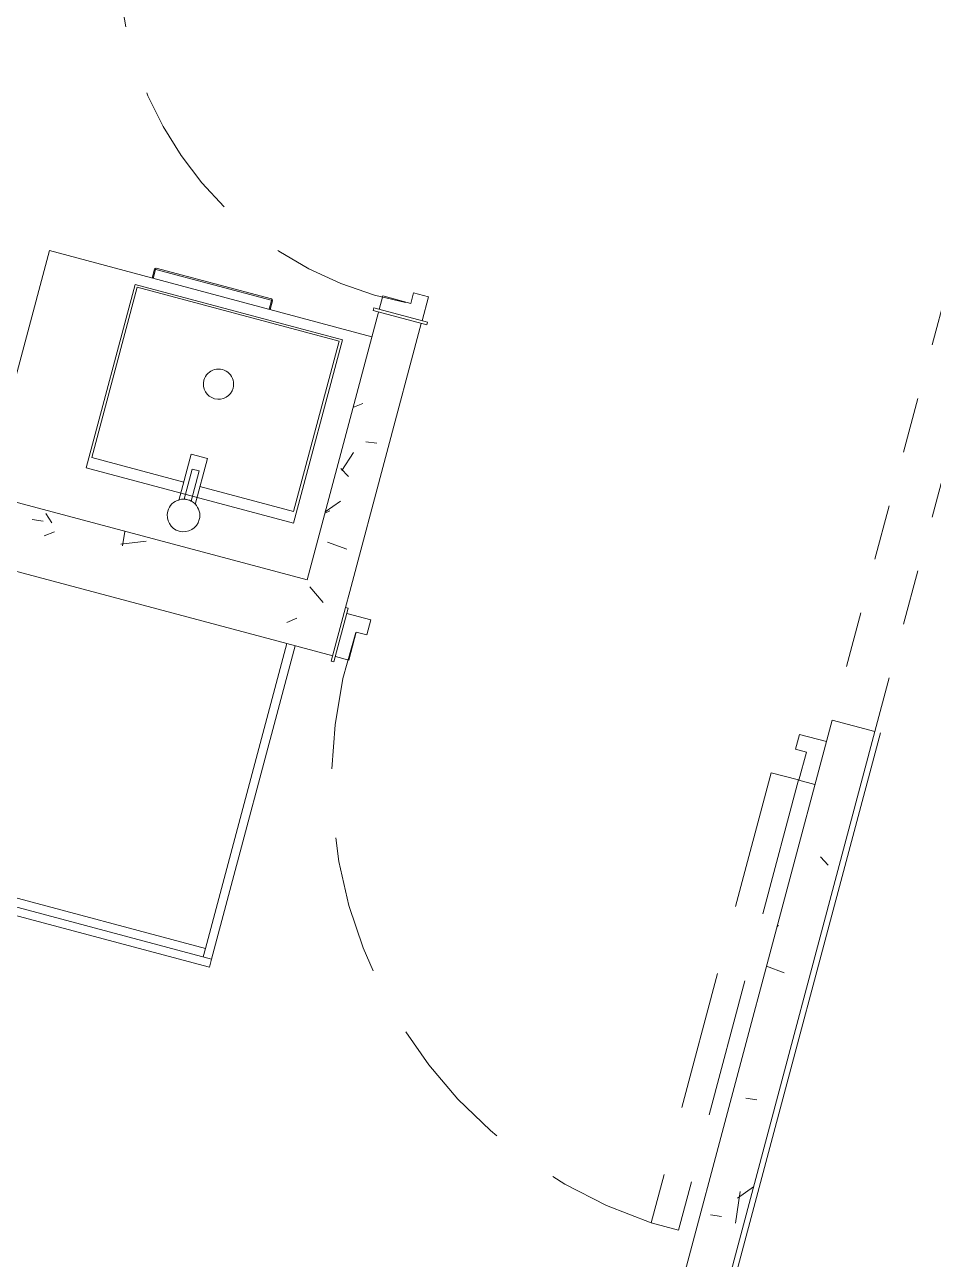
# Model space of a CAD drawing. Header units: metres. Extents: x 689715 to 690980, y 1005284 to 1006835.
# Drawn here: x 690832.382 to 690834.02, y 1005511.008 to 1005513.234 of the extents above; entities that cross this region are included whole.
import ezdxf

# ---------------------------------------------------------------- set-up
doc = ezdxf.new("R2010")
doc.units = ezdxf.units.M
for name, pattern in [('HIDDEN', [0.375, 0.25, -0.125]), ('Overhead', [0.00396875, 0.00238125, -0.0015875]), ('PHANTOM', [2.5, 1.25, -0.25, 0.25, -0.25, 0.25, -0.25])]:
    doc.linetypes.add(name, pattern=pattern)
doc.layers.add('0_HUELLAS CASAS CASTILLA', color=1, linetype='Continuous')
doc.layers.add('0_NUMERO DE LOTE FASE V', color=3, linetype='Continuous')
for name, color, linetype, lineweight in [('Aparatos sanitarios', 8, 'Continuous', 13), ('Líneas ocultas', 7, 'HIDDEN', 13), ('Medium Lines', 10, 'Continuous', 18), ('Muebles de obra', 8, 'Continuous', 13), ('Muros', 7, 'Continuous', 13), ('Overhead', 7, 'Overhead', 13), ('Patrón de corte', 7, 'Continuous', 13), ('Puertas', 7, 'Continuous', 13)]:
    doc.layers.add(name, color=color, linetype=linetype, lineweight=lineweight)
pattern_1 = [(49.99999999999996, (0, -2.328306436538696e-10), (0.4377584771638401, -0.03836033982117172), [0.04599999999999997, -0.5029999999999996]), (354.9999999999999, (0, -2.328306436538696e-10), (-0.0843952140696779, 0.4580987315439033), [0.037, -0.402]), (100.451, (0.03600000008009374, -0.003000000258907676), (0.3526758939897786, 0.4199401312074266), [0.03899999999999999, -0.427]), (46.18399999999996, (0, 0.121999999973923), (0.6506308650644553, -0.1004214988211121), [0.06899999999999998, -0.7539999999999997]), (96.63599999999995, (0.05400000012014061, 0.113999999826774), (0.570191611846052, 0.5938707988951815), [0.058, -0.6409999999999998]), (351.1839999999999, (0, 0.121999999973923), (0.5697220635397624, 0.5936975411065765), [0.05499999999999999, -0.6039999999999999]), (21, (0.06099999987054616, 0.09100000001490116), (0.3642747293136029, -0.245780230253577), [0.04599999999999997, -0.5029999999999996]), (326, (0.06099999987054616, 0.09100000001490116), (0.1482769546615402, 0.4415777901075864), [0.03699999999999999, -0.4019999999999999]), (71.451, (0.09099999989848584, 0.07100000022910535), (0.512048302653334, 0.1963072483374968), [0.03900000000000001, -0.4270000000000002]), (37.49999999999998, (0, -2.328306436538696e-10), (0.007375797972208928, 0.2022933454275577), [0.02, -0.3769999999999999, 0.02, -0.3879999999999999, -0.4039999999999999]), (37.49999999999998, (0, -2.328306436538696e-10), (0.007375797972208928, 0.2022933454275577), [-0.8059999999999998, 0.02, -0.384]), (7.49999999999994, (0, -2.328306436538696e-10), (0.1600503399492728, 0.2399435114399267), [0.02, -0.2129999999999999, 0.02, -0.3679999999999999, -0.154]), (7.49999999999994, (0, -2.328306436538696e-10), (0.1600503399492728, 0.2399435114399267), [-0.6209999999999999, 0.02, -0.134]), (327.5, (-0.136000000173226, -2.328306436538696e-10), (0.325416223879766, -0.01404568388630395), [0.02, -0.132, 0.02, -0.455, -0.6309999999999999]), (327.5, (-0.136000000173226, -2.328306436538696e-10), (0.325416223879766, -0.01404568388630395), [-0.6279999999999999, 0.02, -0.6109999999999999]), (317.4999999999999, (-0.1970000000437722, -2.328306436538696e-10), (0.3554815006055005, 0.06081860510782444), [0.01999999999999999, -0.1779999999999999, 0.01999999999999999, -0.2959999999999999, -0.4479999999999997]), (317.4999999999999, (-0.1970000000437722, -2.328306436538696e-10), (0.3554815006055005, 0.06081860510782444), [-0.5139999999999997, 0.01999999999999999, -0.4279999999999998])]

# ---------------------------------------------------------------- blocks, each defined once
blk = doc.blocks.new('M_Opening-Door - 1_20 x 2_21 m-892349-PLANO CLAVE _8 CASAS EN HILERA_ - Dependent 1')
at = {"layer": 'Medium Lines', "color": 53}
for p, q in [((-0.6081886567164145, 0.04000000000000224), (-0.6081886567164145, -0.03999999999999618)), ((0.591811343283585, -0.03999999999999618), (0.591811343283585, 0.04000000000000224))]:
    blk.add_line(p, q, dxfattribs=at)
at = {"layer": 'Overhead', "color": 253}
for p, q in [((0.591811343283585, 0.04000000000000224), (-0.6081886567164145, 0.04000000000000224)), ((-0.6081886567164145, -0.03999999999999618), (0.591811343283585, -0.03999999999999618))]:
    blk.add_line(p, q, dxfattribs=at)
blk = doc.blocks.new('MUEBLE DE BAÑO - TIPO 0_60-1363452-PLANO CLAVE _8 CASAS EN HILERA_ - Dependent 1')
at = {"layer": 'Muebles de obra'}
for p, q in [((-0.1099999999999944, -0.5304999999999986), (-0.1099999999999946, -0.5140000000000009)), ((-0.1079999999999944, -0.5304999999999986), (-0.1079999999999946, -0.5140000000000009)), ((0.1075000000000056, -0.5309999999999967), (-0.1074999999999945, -0.5309999999999987)), ((-0.1074999999999944, -0.5329999999999986), (0.1075000000000055, -0.5329999999999966)), ((0.1080000000000054, -0.5140000000000032), (0.1080000000000055, -0.5304999999999966)), ((0.1100000000000056, -0.5304999999999965), (0.1100000000000054, -0.5140000000000031))]:
    blk.add_line(p, q, dxfattribs=at)
for centre, radius, start, end in [((-0.1074999999999945, -0.5304999999999988), 0.002499999999999945, 180.0000000000001, 269.9999999999995), ((-0.1074999999999945, -0.5304999999999988), 0.0004999999999999588, 180, 269.9999999999996), ((-0.1074999999999945, -0.5304999999999988), 0.0004999999999999588, 180, 269.9999999999996), ((0.1075000000000056, -0.5304999999999966), 0.0004999999999999866, 269.9999999999996, 0), ((0.1075000000000056, -0.5304999999999966), 0.002500000000000002, 269.9999999999996, 0), ((0.1075000000000056, -0.5304999999999966), 0.0004999999999999866, 269.9999999999996, 0)]:
    blk.add_arc(centre, radius, start, end, dxfattribs=at)
blk = doc.blocks.new('PV_PUERTA SENCILLA - _70 x 2_18-1542281-PLANO CLAVE _8 CASAS EN HILERA_ - Dependent 1')
at = {"layer": 'Líneas ocultas', "color": 253}
for p, q in [((0.268328635296462, 0.03999999999999443), (0.268328635296462, 0.6799999999999943)), ((0.319328635296462, 0.6799999999999943), (0.268328635296462, 0.6799999999999943)), ((0.319328635296462, 0.03999999999999443), (0.319328635296462, 0.6799999999999943)), ((0.319328635296462, 0.03999999999999443), (0.268328635296462, 0.03999999999999443))]:
    blk.add_line(p, q, dxfattribs=at)
blk.add_arc((0.3193286352964619, 0.03999999999996959), 0.6420288155526807, 94.55612975025167, 184.5561297502512, dxfattribs=at)
at = {"layer": 'Puertas', "color": 253}
for p, q in [((-0.3500000000000029, -0.05000000000000337), (-0.3500000000000031, 0.04999999999999664)), ((-0.3450000000000031, 0.04999999999999665), (-0.3500000000000031, 0.04999999999999664)), ((-0.3450000000000031, 0.04999999999999665), (-0.3450000000000029, -0.05000000000000335)), ((-0.3500000000000029, -0.05000000000000337), (-0.3450000000000029, -0.05000000000000335))]:
    blk.add_line(p, q, dxfattribs=at)
at = {"layer": 'Puertas', "color": 9, "lineweight": 9}
for p, q in [((-0.3200000000000046, 0.03999999999999669), (-0.3450000000000044, 0.03999999999999664)), ((-0.3200000000000046, -0.01225000000000924), (-0.3200000000000046, 0.03999999999999669)), ((0.3500000000000005, 0.039999999999998), (0.3200000000000018, 0.03999999999999788)), ((0.3200000000000018, 0.03999999999999788), (0.3200000000000018, -0.01225000000000803)), ((-0.3000000000000047, -0.01225000000000922), (-0.3200000000000046, -0.01225000000000924)), ((-0.3000000000000046, -0.04000000000000327), (-0.3000000000000047, -0.01225000000000922)), ((0.3200000000000018, -0.01225000000000803), (0.3000000000000016, -0.01225000000000808)), ((0.3000000000000016, -0.01225000000000808), (0.3000000000000017, -0.04000000000000205)), ((-0.3450000000000022, -0.04000000000000335), (-0.3000000000000046, -0.04000000000000327)), ((0.3000000000000017, -0.04000000000000205), (0.35, -0.04000000000000205))]:
    blk.add_line(p, q, dxfattribs=at)
blk = doc.blocks.new('PV_PUERTA SENCILLA - _90 x 2_17-1542279-PLANO CLAVE _8 CASAS EN HILERA_ - Dependent 1')
at = {"layer": 'Líneas ocultas', "color": 253}
for p, q in [((0.3683286352964649, 0.03999999999999443), (0.3683286352964649, 0.8799999999999943)), ((0.4193286352964649, 0.8799999999999943), (0.3683286352964649, 0.8799999999999943)), ((0.4193286352964649, 0.03999999999999443), (0.4193286352964649, 0.8799999999999943)), ((0.4193286352964649, 0.03999999999999443), (0.3683286352964649, 0.03999999999999443))]:
    blk.add_line(p, q, dxfattribs=at)
blk.add_arc((0.4193286352964647, 0.03999999999997304), 0.841546790142994, 93.47440736753113, 183.4744073675307, dxfattribs=at)
at = {"layer": 'Puertas', "color": 253}
for p, q in [((-0.4500000000000027, -0.05000000000000356), (-0.450000000000003, 0.04999999999999645)), ((-0.4450000000000029, 0.04999999999999647), (-0.450000000000003, 0.04999999999999645)), ((-0.4450000000000029, 0.04999999999999647), (-0.4450000000000027, -0.05000000000000354)), ((-0.4500000000000027, -0.05000000000000356), (-0.4450000000000027, -0.05000000000000354))]:
    blk.add_line(p, q, dxfattribs=at)
at = {"layer": 'Puertas', "color": 9, "lineweight": 9}
for p, q in [((-0.4200000000000045, 0.03999999999999649), (-0.4450000000000046, 0.03999999999999646)), ((-0.4200000000000044, -0.01225000000000943), (-0.4200000000000045, 0.03999999999999649)), ((0.4499484307344891, 0.03999999999999823), (0.4200000000000014, 0.03999999999999804)), ((0.4200000000000014, 0.03999999999999804), (0.4200000000000016, -0.01225000000000783)), ((-0.4000000000000044, -0.01225000000000941), (-0.4200000000000044, -0.01225000000000943)), ((-0.4000000000000044, -0.04000000000000346), (-0.4000000000000044, -0.01225000000000941)), ((0.4200000000000016, -0.01225000000000783), (0.4000000000000016, -0.0122500000000079)), ((0.4000000000000016, -0.0122500000000079), (0.4000000000000013, -0.04000000000000183)), ((-0.4450000000000042, -0.04000000000000354), (-0.4000000000000044, -0.04000000000000346)), ((0.4000000000000013, -0.04000000000000183), (0.4499484307344889, -0.04000000000000187))]:
    blk.add_line(p, q, dxfattribs=at)
blk = doc.blocks.new('PV_PUERTA SENCILLA - _90 x 2_17-1542280-PLANO CLAVE _8 CASAS EN HILERA_ - Dependent 1')
at = {"layer": 'Líneas ocultas', "color": 253}
for p, q in [((0.3683286352964649, -0.03999999999999443), (0.3683286352964649, -0.8799999999999943)), ((0.4193286352964649, -0.03999999999999443), (0.3683286352964649, -0.03999999999999443)), ((0.4193286352964649, -0.03999999999999443), (0.4193286352964649, -0.8799999999999943)), ((0.4193286352964649, -0.8799999999999943), (0.3683286352964649, -0.8799999999999943))]:
    blk.add_line(p, q, dxfattribs=at)
blk.add_arc((0.4193286352964647, -0.03999999999997304), 0.841546790142994, 176.525592632469, 266.5255926324685, dxfattribs=at)
at = {"layer": 'Puertas', "color": 253}
for p, q in [((-0.450000000000003, -0.04999999999999645), (-0.4500000000000027, 0.05000000000000356)), ((-0.4450000000000027, 0.05000000000000354), (-0.4500000000000027, 0.05000000000000356)), ((-0.4450000000000027, 0.05000000000000354), (-0.4450000000000029, -0.04999999999999647)), ((-0.450000000000003, -0.04999999999999645), (-0.4450000000000029, -0.04999999999999647))]:
    blk.add_line(p, q, dxfattribs=at)
at = {"layer": 'Puertas', "color": 9, "lineweight": 9}
for p, q in [((-0.4450000000000042, 0.04000000000000354), (-0.4000000000000044, 0.04000000000000346)), ((-0.4000000000000044, 0.04000000000000346), (-0.4000000000000044, 0.01225000000000941)), ((0.4000000000000013, 0.04000000000000183), (0.4499999999999998, 0.04000000000000187)), ((0.4000000000000016, 0.0122500000000079), (0.4000000000000013, 0.04000000000000183)), ((-0.4000000000000044, 0.01225000000000941), (-0.4200000000000044, 0.01225000000000943)), ((-0.4200000000000044, 0.01225000000000943), (-0.4200000000000045, -0.03999999999999649)), ((0.4200000000000016, 0.01225000000000783), (0.4000000000000016, 0.0122500000000079)), ((0.4200000000000014, -0.03999999999999804), (0.4200000000000016, 0.01225000000000783)), ((-0.4200000000000045, -0.03999999999999649), (-0.4450000000000039, -0.03999999999999646)), ((0.45, -0.03999999999999823), (0.4200000000000014, -0.03999999999999804))]:
    blk.add_line(p, q, dxfattribs=at)
blk = doc.blocks.new('PV_CLOSET - CLOSET DE 2_05-967114-PLANO CLAVE _8 CASAS EN HILERA_ - Dependent 1')
at = {"layer": 'Muebles de obra'}
for p, q in [((-1.025000000000001, 0), (-1.025000000000001, -0.585)), ((1.024999999999999, -0.585), (1.024999999999999, 0)), ((1.008999999999999, -2.97788460557058e-15), (-1.008999999999996, -2.97788460557058e-15)), ((-1.008999999999996, -2.97788460557058e-15), (-1.008999999999996, -0.5690000000000002)), ((1.008999999999999, -0.5690000000000002), (1.008999999999999, -2.97788460557058e-15)), ((-1.008999999999965, -0.569), (-0.01600000000000015, -0.569)), ((-1.008999999999965, -0.569), (-1.008999999999965, -0.5849999999999996)), ((-0.01600000000000015, -0.5849999999999996), (-0.01600000000000015, -0.569)), ((0.01600000000000015, -0.569), (1.009000000000036, -0.569)), ((0.01600000000000015, -0.5849999999999996), (0.01600000000000015, -0.569)), ((1.009000000000036, -0.569), (1.009000000000036, -0.5849999999999996)), ((-1.025, -0.585), (1.024999999999998, -0.585)), ((-1.025, -0.5999999999999999), (-1.025, -0.585)), ((1.024999999999998, -0.5999999999999999), (-1.025, -0.5999999999999999)), ((1.024999999999998, -0.585), (1.024999999999998, -0.5999999999999999))]:
    blk.add_line(p, q, dxfattribs=at)
at = {"layer": 'Muebles de obra', "flags": 128}
for points in [[(-0.5724999999999998, -0.6000000000000845), (-0.5724999999999998, -0.6015995733675489), (-0.5724999999999998, -0.6031965877588517), (-0.5724999999999998, -0.604788488291641), (-0.5724999999999998, -0.6063727282646542), (-0.5724999999999998, -0.6079467732318885), (-0.5724999999999998, -0.6095081050571697), (-0.5724999999999998, -0.6110542259426495), (-0.5724999999999998, -0.6125826624247305), (-0.5724999999999998, -0.6140909693310896), (-0.5724999999999998, -0.6155767336924325), (-0.5724999999999998, -0.6170375786027255), (-0.5724999999999998, -0.6184711670217448), (-0.5724999999999998, -0.619875205513833), (-0.5724999999999998, -0.6212474479169198), (-0.5724999999999998, -0.6225856989358857), (-0.5724999999999998, -0.6238878176545807), (-0.5724999999999998, -0.6251517209608236), (-0.5724999999999998, -0.6263753868789437), (-0.5724999999999998, -0.627556857804506), (-0.5724999999999998, -0.6286942436360646), (-0.5725000000000041, -0.6297857247989201), (-0.5725000000000041, -0.6308295551560439), (-0.5725000000000041, -0.6318240648015394), (-0.5725000000000041, -0.6327676627321233), (-0.5725000000000041, -0.6336588393924021), (-0.5725000000000041, -0.6344961690898181), (-0.5725000000000041, -0.6352783122754831), (-0.5725000000000041, -0.6360040176871449), (-0.5725000000000041, -0.6366721243509552), (-0.5725000000000041, -0.637281563438774), (-0.5725000000000041, -0.6378313599780676), (-0.5725000000000041, -0.6383206344116542), (-0.5725000000000041, -0.6387486040048154), (-0.5725000000000041, -0.6391145840974979), (-0.5725000000000041, -0.639417989199623), (-0.5725000000000041, -0.6396583339277534), (-0.5725000000000041, -0.6398352337815915), (-0.5725000000000041, -0.6399484057591059), (-0.5725000000000041, -0.6399976688092832)], [(-0.5525000000000043, -0.6400000000000841), (-0.5525000000000043, -0.6399680042665234), (-0.5525000000000043, -0.6398720682521891), (-0.5525000000000043, -0.6397123454342387), (-0.5525000000000043, -0.6394890913351116), (-0.5525000000000043, -0.6392026631137345), (-0.5525000000000043, -0.6388535189941675), (-0.5525000000000043, -0.6384422175325151), (-0.5525000000000043, -0.6379694167233831), (-0.5525000000000043, -0.6374358729472005), (-0.5525000000000043, -0.6368424397601992), (-0.5525000000000043, -0.6361900665288819), (-0.5525000000000043, -0.6354797969112558), (-0.5525000000000043, -0.6347127671871918), (-0.5525000000000043, -0.6338902044406223), (-0.5525000000000043, -0.6330134245964718), (-0.5525000000000043, -0.6320838303154571), (-0.5525000000000043, -0.6311029087501226), (-0.5525000000000043, -0.6300722291657226), (-0.5525000000000043, -0.6289934404297214), (-0.5525000000000043, -0.6278682683739706), (-0.5525000000000043, -0.6266985130337375), (-0.5525000000000043, -0.6254860457680281), (-0.5525000000000043, -0.6242328062658236), (-0.5525000000000043, -0.6229407994429831), (-0.5525000000000043, -0.6216120922348115), (-0.5525000000000043, -0.6202488102893964), (-0.5525000000000043, -0.618853134567033), (-0.5525000000000043, -0.6174272978511524), (-0.5525000000000043, -0.6159735811763355), (-0.5525000000000043, -0.6144943101791517), (-0.5525000000000043, -0.6129918513776361), (-0.5525000000000043, -0.6114686083853648), (-0.5525000000000043, -0.6099270180661804), (-0.5525000000000043, -0.6083695466357412), (-0.5525000000000043, -0.6067986857160942), (-0.5525000000000043, -0.6052169483496108), (-0.5525000000000043, -0.603626864978659), (-0.5525000000000043, -0.6020309793974278), (-0.5525000000000043, -0.6004318446824171), (-0.5525000000000043, -0.6000000000000845)], [(-0.4725000000000139, -0.6000000000000801), (-0.4725000000000139, -0.6015995733675467), (-0.4725000000000139, -0.6031965877588473), (-0.4725000000000139, -0.6047884882916389), (-0.4725000000000139, -0.6063727282646498), (-0.4725000000000139, -0.6079467732318842), (-0.4725000000000139, -0.6095081050571654), (-0.4725000000000139, -0.6110542259426451), (-0.4725000000000139, -0.6125826624247261), (-0.4725000000000139, -0.6140909693310853), (-0.4725000000000139, -0.6155767336924282), (-0.4725000000000139, -0.6170375786027211), (-0.4725000000000139, -0.6184711670217404), (-0.4725000000000139, -0.6198752055138308), (-0.4725000000000139, -0.6212474479169176), (-0.4725000000000139, -0.6225856989358813), (-0.4725000000000139, -0.6238878176545763), (-0.4725000000000139, -0.6251517209608214), (-0.4725000000000139, -0.6263753868789393), (-0.4725000000000139, -0.6275568578045038), (-0.4725000000000139, -0.6286942436360624), (-0.4725000000000139, -0.6297857247989158), (-0.4725000000000139, -0.6308295551560396), (-0.4725000000000139, -0.6318240648015373), (-0.4725000000000139, -0.632767662732121), (-0.4725000000000139, -0.6336588393923978), (-0.4725000000000139, -0.6344961690898159), (-0.4725000000000139, -0.6352783122754788), (-0.4725000000000139, -0.6360040176871428), (-0.4725000000000139, -0.6366721243509509), (-0.4725000000000139, -0.6372815634387696), (-0.4725000000000139, -0.6378313599780633), (-0.4725000000000139, -0.6383206344116499), (-0.4725000000000139, -0.638748604004811), (-0.4725000000000139, -0.6391145840974936), (-0.4725000000000139, -0.6394179891996187), (-0.4725000000000139, -0.6396583339277491), (-0.4725000000000139, -0.6398352337815871), (-0.4725000000000139, -0.6399484057591038), (-0.4725000000000139, -0.6399976688092811)], [(-0.4525000000000141, -0.6400000000000797), (-0.4525000000000141, -0.6399680042665191), (-0.4525000000000141, -0.6398720682521848), (-0.4525000000000141, -0.6397123454342344), (-0.4525000000000141, -0.6394890913351072), (-0.4525000000000141, -0.6392026631137302), (-0.4525000000000141, -0.6388535189941632), (-0.4525000000000141, -0.6384422175325107), (-0.4525000000000141, -0.6379694167233788), (-0.4525000000000141, -0.6374358729471962), (-0.4525000000000141, -0.636842439760197), (-0.4525000000000141, -0.6361900665288776), (-0.4525000000000141, -0.6354797969112514), (-0.4525000000000141, -0.6347127671871853), (-0.4525000000000141, -0.6338902044406179), (-0.4525000000000141, -0.6330134245964675), (-0.4525000000000141, -0.6320838303154528), (-0.4525000000000141, -0.6311029087501183), (-0.4525000000000141, -0.6300722291657183), (-0.4525000000000141, -0.628993440429717), (-0.4525000000000141, -0.6278682683739663), (-0.4525000000000141, -0.6266985130337331), (-0.4525000000000141, -0.6254860457680238), (-0.4525000000000141, -0.6242328062658192), (-0.4525000000000141, -0.6229407994429788), (-0.4525000000000141, -0.6216120922348072), (-0.4525000000000141, -0.620248810289392), (-0.4525000000000141, -0.6188531345670286), (-0.4525000000000141, -0.617427297851148), (-0.4525000000000141, -0.6159735811763312), (-0.4525000000000141, -0.6144943101791474), (-0.4525000000000141, -0.6129918513776318), (-0.4525000000000141, -0.6114686083853604), (-0.4525000000000141, -0.609927018066176), (-0.4525000000000141, -0.6083695466357368), (-0.4525000000000141, -0.606798685716092), (-0.4525000000000141, -0.6052169483496065), (-0.4525000000000141, -0.6036268649786547), (-0.4525000000000141, -0.6020309793974234), (-0.4525000000000141, -0.6004318446824127), (-0.4525000000000141, -0.6000000000000801)], [(0.4524999999999837, -0.6000000000000867), (0.4524999999999837, -0.601599573367551), (0.4524999999999837, -0.6031965877588539), (0.4524999999999837, -0.6047884882916432), (0.4524999999999837, -0.6063727282646564), (0.4524999999999837, -0.6079467732318885), (0.4524999999999837, -0.6095081050571719), (0.4524999999999837, -0.6110542259426495), (0.4524999999999837, -0.6125826624247305), (0.4524999999999837, -0.6140909693310896), (0.4524999999999837, -0.6155767336924325), (0.4524999999999837, -0.6170375786027255), (0.4524999999999837, -0.6184711670217469), (0.4524999999999837, -0.6198752055138351), (0.4524999999999837, -0.6212474479169219), (0.4524999999999837, -0.6225856989358857), (0.4524999999999837, -0.6238878176545807), (0.4524999999999837, -0.6251517209608236), (0.4524999999999837, -0.6263753868789459), (0.4524999999999837, -0.6275568578045081), (0.4524999999999837, -0.6286942436360667), (0.4524999999999837, -0.6297857247989201), (0.4524999999999837, -0.6308295551560439), (0.4524999999999837, -0.6318240648015394), (0.4524999999999837, -0.6327676627321254), (0.4524999999999837, -0.6336588393923999), (0.4524999999999837, -0.6344961690898202), (0.4524999999999837, -0.6352783122754831), (0.4524999999999837, -0.6360040176871471), (0.4524999999999837, -0.6366721243509574), (0.4524999999999837, -0.637281563438774), (0.4524999999999837, -0.6378313599780676), (0.4524999999999837, -0.6383206344116542), (0.4524999999999837, -0.6387486040048175), (0.4524999999999837, -0.6391145840975), (0.4524999999999837, -0.6394179891996251), (0.4524999999999837, -0.6396583339277534), (0.4524999999999837, -0.6398352337815915), (0.4524999999999837, -0.6399484057591082), (0.4524999999999837, -0.6399976688092832)], [(0.4724999999999792, -0.6400000000000863), (0.4724999999999792, -0.6399680042665257), (0.4724999999999792, -0.6398720682521912), (0.4724999999999792, -0.6397123454342409), (0.4724999999999792, -0.6394890913351116), (0.4724999999999792, -0.6392026631137367), (0.4724999999999792, -0.6388535189941675), (0.4724999999999792, -0.6384422175325173), (0.4724999999999792, -0.6379694167233831), (0.4724999999999792, -0.6374358729472027), (0.4724999999999792, -0.6368424397602014), (0.4724999999999792, -0.6361900665288841), (0.4724999999999792, -0.635479796911258), (0.4724999999999792, -0.6347127671871918), (0.4724999999999792, -0.6338902044406223), (0.4724999999999792, -0.6330134245964718), (0.4724999999999792, -0.6320838303154571), (0.4724999999999792, -0.6311029087501226), (0.4724999999999792, -0.6300722291657205), (0.4724999999999792, -0.6289934404297214), (0.4724999999999792, -0.6278682683739727), (0.4724999999999792, -0.6266985130337375), (0.4724999999999792, -0.6254860457680281), (0.4724999999999792, -0.6242328062658258), (0.4724999999999792, -0.6229407994429831), (0.4724999999999792, -0.6216120922348115), (0.4724999999999792, -0.6202488102893964), (0.4724999999999792, -0.6188531345670351), (0.4724999999999835, -0.6174272978511546), (0.4724999999999835, -0.6159735811763376), (0.4724999999999835, -0.6144943101791539), (0.4724999999999835, -0.6129918513776361), (0.4724999999999835, -0.6114686083853625), (0.4724999999999835, -0.6099270180661804), (0.4724999999999835, -0.6083695466357434), (0.4724999999999835, -0.6067986857160942), (0.4724999999999835, -0.6052169483496129), (0.4724999999999835, -0.6036268649786569), (0.4724999999999835, -0.60203097939743), (0.4724999999999835, -0.6004318446824171), (0.4724999999999835, -0.6000000000000867)], [(0.5525, -0.6000000000000824), (0.5525, -0.6015995733675467), (0.5525, -0.6031965877588495), (0.5525, -0.6047884882916389), (0.5525, -0.606372728264652), (0.5525, -0.6079467732318842), (0.5525, -0.6095081050571676), (0.5525, -0.6110542259426451), (0.5525, -0.6125826624247261), (0.5525, -0.6140909693310853), (0.5525, -0.6155767336924282), (0.5525, -0.6170375786027211), (0.5525, -0.6184711670217425), (0.5525, -0.6198752055138308), (0.5525, -0.6212474479169176), (0.5525, -0.6225856989358813), (0.5525, -0.6238878176545785), (0.5525, -0.6251517209608193), (0.5525, -0.6263753868789416), (0.5525, -0.6275568578045038), (0.5525, -0.6286942436360624), (0.5525, -0.6297857247989158), (0.5525, -0.6308295551560396), (0.5525, -0.6318240648015351), (0.5525, -0.632767662732121), (0.5525, -0.6336588393923955), (0.5525, -0.6344961690898159), (0.5525, -0.6352783122754788), (0.5525, -0.6360040176871428), (0.5525, -0.6366721243509531), (0.5525, -0.6372815634387696), (0.5525, -0.6378313599780633), (0.5525, -0.638320634411652), (0.5525, -0.6387486040048131), (0.5525, -0.6391145840974957), (0.5525, -0.6394179891996208), (0.5525, -0.6396583339277491), (0.5525, -0.6398352337815871), (0.5525, -0.6399484057591038), (0.5525, -0.6399976688092789)], [(0.5724999999999998, -0.640000000000082), (0.5724999999999998, -0.6399680042665213), (0.5724999999999998, -0.6398720682521869), (0.5724999999999998, -0.6397123454342366), (0.5724999999999998, -0.6394890913351072), (0.5724999999999998, -0.6392026631137324), (0.5724999999999998, -0.6388535189941632), (0.5724999999999998, -0.638442217532513), (0.5724999999999998, -0.6379694167233788), (0.5724999999999998, -0.6374358729471984), (0.5724999999999998, -0.636842439760197), (0.5724999999999998, -0.6361900665288798), (0.5724999999999998, -0.6354797969112537), (0.5724999999999998, -0.6347127671871875), (0.5724999999999998, -0.6338902044406179), (0.5724999999999998, -0.6330134245964675), (0.5724999999999998, -0.6320838303154528), (0.5724999999999998, -0.6311029087501183), (0.5724999999999998, -0.6300722291657161), (0.5724999999999998, -0.6289934404297193), (0.5724999999999998, -0.6278682683739684), (0.5724999999999998, -0.6266985130337331), (0.5724999999999998, -0.6254860457680259), (0.5724999999999998, -0.6242328062658214), (0.5724999999999998, -0.6229407994429788), (0.5724999999999998, -0.6216120922348072), (0.5724999999999998, -0.620248810289392), (0.5724999999999998, -0.6188531345670307), (0.5724999999999998, -0.6174272978511502), (0.5724999999999998, -0.6159735811763333), (0.5724999999999998, -0.6144943101791496), (0.5724999999999998, -0.6129918513776318), (0.5724999999999998, -0.6114686083853604), (0.5724999999999998, -0.6099270180661782), (0.5724999999999998, -0.6083695466357391), (0.5724999999999998, -0.6067986857160899), (0.5724999999999998, -0.6052169483496086), (0.5724999999999998, -0.6036268649786526), (0.5724999999999998, -0.6020309793974257), (0.5724999999999998, -0.6004318446824127), (0.5724999999999998, -0.6000000000000824)], [(-0.5725000000000041, -0.6400000000000841), (-0.5725000000000041, -0.6399680042665234), (-0.5725000000000041, -0.6398720682521891), (-0.5725000000000041, -0.6397123454342387), (-0.5725000000000041, -0.6394890913351093), (-0.5725000000000041, -0.6392026631137345), (-0.5725000000000041, -0.6388535189941654), (-0.5725000000000041, -0.6384422175325151), (-0.5725000000000041, -0.637969416723381), (-0.5725000000000041, -0.6374358729472005), (-0.5725000000000041, -0.6368424397601992), (-0.5725000000000041, -0.6361900665288819)], [(-0.5690122966052811, -0.6475888070818927), (-0.569310558805073, -0.6473223144403876), (-0.5695979255636253, -0.6470441076577863), (-0.5698739371554157, -0.6467546318055968), (-0.5701381520207804, -0.6464543499834295), (-0.5703901474722987, -0.6461437425781411), (-0.5706295203709999, -0.6458233064953257), (-0.5708558877713192, -0.6454935543643558), (-0.5710688875336932, -0.6451550137182994), (-0.5712681789039494, -0.6448082261499696), (-0.5714534430583962, -0.6444537464455015), (-0.5716243836139266, -0.6440921416968056), (-0.5717807271020977, -0.6437239903943339), (-0.5719222234066911, -0.6433498815016432), (-0.5720486461637976, -0.642970413513152), (-0.5721597931239845, -0.6425861934966975), (-0.572255486475817, -0.6421978361223357), (-0.5723355731303453, -0.6418059626790267), (-0.5723999249660053, -0.6414112000806836), (-0.5724484390336011, -0.64101417986325), (-0.5724810377209569, -0.6406155371743839), (-0.5724976688771315, -0.6402159097573457), (-0.5725000000000041, -0.6400000000000841)], [(-0.5525000000000043, -0.6400000000000841), (-0.5525079989333972, -0.6403998933419512), (-0.5525319829369797, -0.6407991469397769), (-0.5525719136414646, -0.6411971220729721), (-0.5526277271662459, -0.6415931820662282), (-0.5526993342215912, -0.6419866933080356), (-0.5527866202514851, -0.6423770262643543), (-0.5528894456168977, -0.6427635564857248), (-0.5530076458191802, -0.6431456656062461), (-0.553141031763223, -0.6435227423328354), (-0.553289390059975, -0.6438941834231716), (-0.5534524833678054, -0.6442593946507449), (-0.5536300507722142, -0.6446177917554986), (-0.553821808203229, -0.6449688013785217), (-0.5540274488898682, -0.6453118619792935), (-0.5542466438509079, -0.645646424734036), (-0.5544790424211611, -0.6459719544137081), (-0.5547242728124969, -0.6462879302402689), (-0.5549819427085952, -0.646593846719801), (-0.5552516398925983, -0.64688921445119), (-0.5555329329065327, -0.6471735609090796), (-0.5558253717415904, -0.647446431199792), (-0.5561284885580183, -0.6477073887890761), (-0.55644179843357, -0.64795601620045), (-0.5567648001392806, -0.6481919156830949), (-0.5570969769413214, -0.6484147098481656), (-0.5574377974276731, -0.6486240422725175), (-0.5577867163582677, -0.6488195780689349), (-0.5581431755372384, -0.6490010044218497), (-0.558506604705942, -0.649168031087804), (-0.5588764224552364, -0.6493203908597565), (-0.5592520371556147, -0.6494578399945821), (-0.5596328479036842, -0.649580158602977), (-0.560018245483483, -0.6496871510012678), (-0.5604076133410911, -0.6497786460244396), (-0.5608003285710056, -0.6498544972999692), (-0.5611957629126205, -0.6499145834820003), (-0.5615932837553617, -0.6499588084454614), (-0.5619922551506695, -0.6499871014398405), (-0.5623920388294217, -0.6499994172023832), (-0.5627919952230206, -0.6499957360304996), (-0.563191484486543, -0.649976063813276), (-0.5635898675224037, -0.6499404320220667), (-0.5639865070027216, -0.6498888976601324), (-0.564380768388934, -0.64982154317146), (-0.5647720209469326, -0.6497384763088657), (-0.565159638756092, -0.6496398299616087), (-0.5655430017106058, -0.6495257619428007), (-0.5659214965115141, -0.6493964547369373), (-0.566294517647885, -0.6492521152079661), (-0.5666614683654781, -0.6490929742683428), (-0.5670217616214138, -0.6489192865096176), (-0.5673748210233471, -0.6487313297951601)], [(-0.5525000000000043, -0.6383206344116542), (-0.5525000000000043, -0.6387486040048154), (-0.5525000000000043, -0.6391145840974979), (-0.5525000000000043, -0.639417989199623), (-0.5525000000000043, -0.6396583339277534), (-0.5525000000000043, -0.6398352337815915), (-0.5525000000000043, -0.6399484057591059), (-0.5525000000000043, -0.6399976688092854)], [(-0.4725000000000139, -0.6400000000000797), (-0.4725000000000139, -0.6399680042665191), (-0.4725000000000139, -0.6398720682521848), (-0.4725000000000139, -0.6397123454342344), (-0.4725000000000139, -0.6394890913351072), (-0.4725000000000139, -0.6392026631137302), (-0.4725000000000139, -0.6388535189941632), (-0.4725000000000139, -0.6384422175325107), (-0.4725000000000139, -0.6379694167233788)], [(-0.4574377974276871, -0.6486240422725131), (-0.4577867163582774, -0.6488195780689305), (-0.4581431755372481, -0.6490010044218454), (-0.4585066047059518, -0.6491680310877996), (-0.4588764224552505, -0.6493203908597521), (-0.4592520371556288, -0.6494578399945777), (-0.4596328479036939, -0.6495801586029727), (-0.4600182454834927, -0.6496871510012635), (-0.4604076133411009, -0.6497786460244352), (-0.4608003285710111, -0.649854497299967), (-0.4611957629126303, -0.6499145834819959), (-0.4615932837553715, -0.6499588084454571), (-0.4619922551506793, -0.6499871014398362), (-0.4623920388294314, -0.6499994172023789), (-0.4627919952230261, -0.6499957360304953), (-0.4631914844865527, -0.6499760638132717), (-0.4635898675224134, -0.6499404320220624), (-0.463986507002727, -0.649888897660128), (-0.4643807683889437, -0.6498215431714557), (-0.4647720209469423, -0.6497384763088635), (-0.4651596387561017, -0.6496398299616044), (-0.4655430017106112, -0.6495257619427963), (-0.4659214965115239, -0.649396454736933), (-0.4662945176478948, -0.6492521152079618), (-0.4666614683654836, -0.6490929742683385), (-0.4670217616214235, -0.6489192865096133), (-0.4673748210233569, -0.6487313297951558), (-0.4677200817515618, -0.6485294048156081), (-0.4680569914625179, -0.6483138346078682), (-0.4683850111725653, -0.6480849640382766), (-0.4687036161201434, -0.6478431592509245), (-0.4690122966052908, -0.6475888070818905), (-0.469310558805087, -0.6473223144403832), (-0.469597925563635, -0.647044107657782), (-0.4698739371554254, -0.6467546318055925), (-0.4701381520207901, -0.6464543499834252), (-0.4703901474723127, -0.6461437425781368), (-0.470629520371014, -0.6458233064953214), (-0.470855887771329, -0.6454935543643515), (-0.471068887533703, -0.6451550137182951), (-0.4712681789039592, -0.6448082261499652), (-0.4714534430584059, -0.6444537464454992), (-0.4716243836139321, -0.6440921416968013), (-0.4717807271021075, -0.6437239903943317), (-0.4719222234066965, -0.643349881501641), (-0.4720486461638116, -0.6429704135131477), (-0.4721597931239898, -0.6425861934966932), (-0.4722554864758224, -0.6421978361223314), (-0.4723355731303508, -0.6418059626790223), (-0.4723999249660194, -0.6414112000806793), (-0.4724484390336108, -0.6410141798632457), (-0.4724810377209667, -0.6406155371743796), (-0.4724976688771456, -0.6402159097573413), (-0.4725000000000139, -0.6400000000000797)], [(-0.4525000000000141, -0.6400000000000797), (-0.4525079989334026, -0.6403998933419469), (-0.4525319829369895, -0.6407991469397726), (-0.4525719136414787, -0.64119712207297), (-0.4526277271662556, -0.6415931820662238), (-0.4526993342216009, -0.6419866933080313), (-0.4527866202514905, -0.64237702626435), (-0.4528894456169074, -0.6427635564857205), (-0.4530076458191898, -0.6431456656062418), (-0.4531410317632328, -0.643522742332831), (-0.4532893900599848, -0.6438941834231673), (-0.4534524833678109, -0.6442593946507406), (-0.4536300507722195, -0.6446177917554943), (-0.4538218082032388, -0.6449688013785174), (-0.4540274488898822, -0.6453118619792891), (-0.4542466438509177, -0.6456464247340317), (-0.4544790424211708, -0.6459719544137038), (-0.4547242728125023, -0.6462879302402667), (-0.454981942708605, -0.6465938467197967), (-0.4552516398926036, -0.6468892144511856), (-0.4555329329065425, -0.6471735609090753), (-0.4558253717416002, -0.6474464311997876)], [(-0.4525000000000141, -0.6360040176871405), (-0.4525000000000141, -0.6366721243509509), (-0.4525000000000141, -0.6372815634387696), (-0.4525000000000141, -0.6378313599780633), (-0.4525000000000141, -0.6383206344116499), (-0.4525000000000141, -0.638748604004811), (-0.4525000000000141, -0.6391145840974936), (-0.4525000000000141, -0.6394179891996187), (-0.4525000000000141, -0.6396583339277491), (-0.4525000000000141, -0.6398352337815871), (-0.4525000000000141, -0.6399484057591038), (-0.4525000000000141, -0.6399976688092811)], [(0.4524999999999837, -0.6400000000000863), (0.4524999999999837, -0.6399680042665234), (0.4524999999999837, -0.6398720682521912), (0.4524999999999837, -0.6397123454342409), (0.4524999999999837, -0.6394890913351116), (0.4524999999999837, -0.6392026631137367), (0.4524999999999837, -0.6388535189941675), (0.4524999999999837, -0.6384422175325151), (0.4524999999999837, -0.6379694167233831)], [(0.4675622025723105, -0.6486240422725197), (0.4672132836417202, -0.6488195780689349), (0.4668568244627496, -0.6490010044218519), (0.4664933952940459, -0.649168031087804), (0.4661235775447515, -0.6493203908597586), (0.4657479628443732, -0.6494578399945798), (0.4653671520962994, -0.649580158602977), (0.4649817545165049, -0.6496871510012678), (0.4645923866588967, -0.6497786460244375), (0.4641996714289823, -0.6498544972999714), (0.4638042370873631, -0.6499145834820024), (0.4634067162446262, -0.6499588084454635), (0.4630077448493184, -0.6499871014398427), (0.4626079611705619, -0.6499994172023854), (0.4622080047769673, -0.6499957360305018), (0.4618085155134406, -0.6499760638132782), (0.4614101324775842, -0.6499404320220646), (0.4610134929972663, -0.6498888976601324), (0.4606192316110539, -0.6498215431714621), (0.460227979053051, -0.6497384763088678), (0.4598403612438916, -0.6496398299616087), (0.4594569982893821, -0.6495257619428029), (0.4590785034884738, -0.6493964547369394), (0.4587054823521029, -0.6492521152079682), (0.4583385316345097, -0.6490929742683407), (0.4579782383785698, -0.6489192865096176), (0.4576251789766364, -0.6487313297951601), (0.4572799182484358, -0.6485294048156146), (0.4569430085374753, -0.6483138346078725), (0.456614988827428, -0.648084964038281), (0.4562963838798586, -0.6478431592509288), (0.4559877033947069, -0.6475888070818948), (0.4556894411949106, -0.6473223144403876), (0.4554020744363626, -0.6470441076577863), (0.4551260628445679, -0.6467546318055968), (0.4548618479792075, -0.6464543499834295), (0.4546098525276892, -0.6461437425781433), (0.4543704796289837, -0.6458233064953257), (0.4541441122286686, -0.645493554364358), (0.4539311124662947, -0.6451550137182994), (0.4537318210960385, -0.6448082261499717), (0.4535465569415874, -0.6444537464455036), (0.4533756163860613, -0.6440921416968056), (0.4532192728978858, -0.643723990394336), (0.4530777765932968, -0.6433498815016453), (0.452951353836186, -0.6429704135131541), (0.4528402068760035, -0.6425861934966975), (0.4527445135241709, -0.6421978361223357), (0.4526644268696425, -0.6418059626790288), (0.4526000750339782, -0.6414112000806859), (0.4525515609663869, -0.6410141798632523), (0.4525189622790309, -0.6406155371743861), (0.4525023311228564, -0.6402159097573478), (0.4524999999999837, -0.6400000000000863)], [(0.4724999999999792, -0.6400000000000863), (0.4724920010665907, -0.6403998933419512), (0.4724680170630082, -0.6407991469397769), (0.4724280863585233, -0.6411971220729743), (0.4723722728337377, -0.6415931820662282), (0.4723006657783967, -0.6419866933080356), (0.4722133797485028, -0.6423770262643564), (0.4721105543830902, -0.6427635564857269), (0.4719923541808034, -0.6431456656062483), (0.4718589682367605, -0.6435227423328354), (0.4717106099400128, -0.6438941834231716), (0.4715475166321825, -0.644259394650747), (0.4713699492277738, -0.6446177917555007), (0.4711781917967588, -0.6449688013785239), (0.4709725511101197, -0.6453118619792935), (0.4707533561490799, -0.645646424734036), (0.4705209575788268, -0.6459719544137081), (0.4702757271874911, -0.646287930240271), (0.4700180572913926, -0.6465938467197989), (0.4697483601073896, -0.6468892144511922), (0.4694670670934551, -0.6471735609090818), (0.4691746282583975, -0.6474464311997941)], [(0.4724999999999792, -0.6360040176871471), (0.4724999999999792, -0.6366721243509574), (0.4724999999999792, -0.637281563438774), (0.4724999999999792, -0.6378313599780676), (0.4724999999999792, -0.6383206344116542), (0.4724999999999792, -0.6387486040048175), (0.4724999999999792, -0.6391145840975), (0.4724999999999792, -0.6394179891996251), (0.4724999999999792, -0.6396583339277534), (0.4724999999999792, -0.6398352337815915), (0.4724999999999792, -0.6399484057591082), (0.4724999999999792, -0.6399976688092832)], [(0.5525, -0.640000000000082), (0.5525, -0.6399680042665191), (0.5525, -0.6398720682521869), (0.5525, -0.6397123454342344), (0.5525, -0.6394890913351072), (0.5525, -0.6392026631137324), (0.5525, -0.6388535189941632), (0.5525, -0.638442217532513), (0.5525, -0.6379694167233788), (0.5525, -0.6374358729471984), (0.5525, -0.6368424397601948), (0.5525, -0.6361900665288798)], [(0.5559877033947231, -0.6475888070818905), (0.5556894411949268, -0.6473223144403832), (0.5554020744363789, -0.647044107657782), (0.5551260628445884, -0.6467546318055925), (0.5548618479792194, -0.646454349983423), (0.5546098525277011, -0.646143742578139), (0.554370479629, -0.6458233064953214), (0.5541441122286849, -0.6454935543643536), (0.5539311124663109, -0.6451550137182972), (0.5537318210960548, -0.6448082261499674), (0.5535465569416036, -0.6444537464454992), (0.5533756163860776, -0.6440921416968013), (0.5532192728979064, -0.6437239903943317), (0.553077776593313, -0.643349881501641), (0.5529513538362022, -0.6429704135131498), (0.5528402068760198, -0.6425861934966932), (0.5527445135241914, -0.6421978361223314), (0.5526644268696631, -0.6418059626790245), (0.5526000750339944, -0.6414112000806815), (0.5525515609664031, -0.6410141798632478), (0.5525189622790472, -0.6406155371743818), (0.5525023311228683, -0.6402159097573434), (0.5525, -0.640000000000082)], [(0.5724999999999998, -0.640000000000082), (0.5724920010666112, -0.6403998933419469), (0.5724680170630244, -0.6407991469397726), (0.5724280863585353, -0.64119712207297), (0.5723722728337582, -0.6415931820662238), (0.572300665778413, -0.6419866933080313), (0.572213379748519, -0.6423770262643521), (0.5721105543831064, -0.6427635564857226), (0.5719923541808241, -0.643145665606244), (0.5718589682367767, -0.643522742332831), (0.5717106099400291, -0.6438941834231673), (0.5715475166321987, -0.6442593946507427), (0.5713699492277944, -0.6446177917554964), (0.5711781917967751, -0.6449688013785195), (0.5709725511101317, -0.6453118619792891), (0.5707533561490962, -0.6456464247340317), (0.5705209575788387, -0.6459719544137038), (0.5702757271875116, -0.6462879302402667), (0.5700180572914045, -0.6465938467197946), (0.5697483601074103, -0.6468892144511879), (0.5694670670934714, -0.6471735609090775), (0.5691746282584137, -0.6474464311997897), (0.5688715114419858, -0.6477073887890696), (0.5685582015664341, -0.6479560162004456), (0.5682351998607235, -0.6481919156830926), (0.5679030230586828, -0.6484147098481592), (0.5675622025723268, -0.6486240422725154), (0.5672132836417365, -0.6488195780689305), (0.5668568244627658, -0.6490010044218476), (0.5664933952940621, -0.6491680310877996), (0.5661235775447635, -0.6493203908597542), (0.5657479628443851, -0.6494578399945755), (0.5653671520963199, -0.6495801586029749), (0.5649817545165212, -0.6496871510012635), (0.564592386658913, -0.6497786460244352), (0.5641996714290028, -0.649854497299967), (0.5638042370873793, -0.649914583481998), (0.5634067162446424, -0.6499588084454592), (0.5630077448493347, -0.6499871014398384), (0.5626079611705825, -0.6499994172023811), (0.5622080047769878, -0.6499957360304974), (0.5618085155134569, -0.6499760638132739), (0.5614101324776005, -0.6499404320220603), (0.5610134929972869, -0.6498888976601302), (0.5606192316110702, -0.6498215431714578), (0.5602279790530673, -0.6497384763088635), (0.5598403612439122, -0.6496398299616044), (0.5594569982893983, -0.6495257619427985), (0.55907850348849, -0.6493964547369351), (0.5587054823521148, -0.6492521152079639), (0.5583385316345303, -0.6490929742683385), (0.5579782383785904, -0.6489192865096154), (0.557625178976657, -0.6487313297951558)], [(0.5724999999999998, -0.638320634411652), (0.5724999999999998, -0.6387486040048131), (0.5724999999999998, -0.6391145840974957), (0.5724999999999998, -0.6394179891996208), (0.5724999999999998, -0.6396583339277491), (0.5724999999999998, -0.6398352337815871), (0.5724999999999998, -0.6399484057591038), (0.5724999999999998, -0.6399976688092789)]]:
    blk.add_lwpolyline(points, dxfattribs=at)
blk = doc.blocks.new('LAVAMANOS PONTUS - PONTUS 60-1886879-PLANO CLAVE _8 CASAS EN HILERA_ - Dependent 1')
at = {"layer": 'Aparatos sanitarios', "color": 254}
for p, q in [((0.2550166126725756, 0.5140000000000012), (-0.3469318180619159, 0.5140000000000012)), ((-0.346931818061916, 0.5140000000000012), (-0.346931818061916, 0.06000000000000003)), ((-0.1818527618041063, 0.1529955357998778), (-0.1818527618041063, 0.4948549201694238)), ((-0.1818527618041058, 0.4948549201694226), (0.2050681819380763, 0.4948549201694226)), ((-0.176676380902055, 0.4911054168098527), (0.1998918010360398, 0.4911054168098527)), ((-0.176676380902055, 0.1733142223104648), (-0.176676380902055, 0.4911054168098527)), ((0.1998918010360398, 0.4911054168098527), (0.1998918010360398, 0.1733142223104648)), ((0.2050681819380749, 0.4948549201694238), (0.2050681819380749, 0.1529955357998778)), ((-0.005267924677606921, 0.2253312500000225), (-0.005267924677607202, 0.1390111950436054)), ((0.02505560103603558, 0.2253312500000224), (-0.00526792467760692, 0.2253312500000225)), ((0.02505560103603531, 0.139289813629583), (0.02505560103603558, 0.2253312500000224)), ((0.003541801036033903, 0.1999312500000069), (0.00354180103603363, 0.143680550901422)), ((0.01624180103603357, 0.1999312500000069), (0.003541801036033901, 0.1999312500000069)), ((0.01624180103603329, 0.1436805509014218), (0.01624180103603357, 0.1999312500000069)), ((-0.005267924677597153, 0.1733142223104648), (-0.176676380902055, 0.1733142223104648)), ((0.1998918010360398, 0.1733142223104648), (0.02505560103603312, 0.1733142223104648)), ((0.2050681819380749, 0.1529955357998778), (-0.1818527618041063, 0.1529955357998778))]:
    blk.add_line(p, q, dxfattribs=at)
for centre, radius, start, end in [((0.00989180103603642, 0.3600363776654815), 0.02717799999999874, 359.9999999999991, 179.9999999999995), ((0.009891801036036426, 0.3600363776654815), 0.02717799999999875, 179.9999999999998, 359.9999999999992), ((0.00989180103603522, 0.1150000000000157), 0.02937509999996869, 359.9999999999992, 179.9999999999995), ((0.009891801036037224, 0.1149999999999975), 0.02937509999998626, 77.51585301925981, 102.4841469807401), ((0.009891801036035224, 0.1150000000000157), 0.0293750999999687, 179.9999999999998, 359.9999999999993)]:
    blk.add_arc(centre, radius, start, end, dxfattribs=at)
blk = doc.blocks.new('012-AR_CASTILLA_MODELO B_rvt-1-PLANO CLAVE _8 CASAS EN HILERA_ - Dependent 1')
at = {"layer": 'Patrón de corte'}
h = blk.add_hatch(dxfattribs=at)
h.set_pattern_fill('HORMIGÓN', color=254, scale=0.9999999999999999, style=0, pattern_type=2)
h.set_pattern_definition(pattern_1)
h.paths.add_polyline_path([(11.64183760143351, 80.16254749684595), (11.72183760162443, 80.16254749638028), (11.72183760168264, 83.02771324058995), (11.64183760154992, 83.02771324035712), (11.64183760166634, 82.04388341144659)], flags=0)
h.paths.add_polyline_path([(11.72183760144981, 84.22771324007772), (11.72183760127518, 87.69771324051544), (11.64183760154992, 87.69771324051544), (11.64183760154992, 84.22771324007772)], flags=0)
h = blk.add_hatch(dxfattribs=at)
h.set_pattern_fill('HORMIGÓN', color=254, scale=0.9999999999999999, style=0, pattern_type=2)
h.set_pattern_definition(pattern_1)
h.paths.add_polyline_path([(14.72578603232978, 84.22771324007772), (14.74183760141023, 84.22771324007772), (14.74183760152664, 84.34771324018948), (12.62183760147309, 84.34771324018948), (12.62183760141488, 84.22771324007772), (14.32908603228861, 84.22771324007772), (14.32908603257965, 84.24311324045993), (14.35448603250552, 84.2431132402271), (14.35448603250552, 84.22771324007772), (14.56277610687539, 84.22771324054338)], flags=0)
h = blk.add_hatch(dxfattribs=at)
h.set_pattern_fill('HORMIGÓN', color=254, scale=0.9999999999999999, style=0, pattern_type=2)
h.set_pattern_definition(pattern_1)
h.paths.add_polyline_path([(12.70183760172222, 83.72771324007772), (12.70183760172222, 84.22771324031055), (12.62183760141488, 84.22771324007772), (12.6218376015313, 83.72771324007772)], flags=0)
at = {"layer": 'Muros', "color": 253}
for p, q in [((11.63178619963583, 84.22771324007772), (11.63178619975224, 87.69771324028261)), ((11.64178619987797, 87.69771324028261), (11.64178619976155, 84.22771324054338)), ((11.64183760154992, 87.69771324051544), (11.64183760154992, 84.22771324007772)), ((11.72183760144981, 84.22771324007772), (11.72183760127518, 87.69771324051544)), ((12.70778603228973, 84.34771324042231), (12.62183760147309, 84.34771324018948)), ((12.6218376015313, 84.25771324033849), (12.62183760141488, 84.22771324007772)), ((12.62183760141488, 84.22771324007772), (12.6218376015313, 83.72771324007772)), ((12.70183760172222, 84.22771324031055), (14.32908603228861, 84.22771324007772)), ((12.70183760172222, 83.72771324007772), (12.70183760172222, 84.22771324031055))]:
    blk.add_line(p, q, dxfattribs=at)
at = {"color": 254, "lineweight": 13}
for name, p, rotation in [('PV_PUERTA SENCILLA - _90 x 2_17-1542280-PLANO CLAVE _8 CASAS EN HILERA_ - Dependent 1', (12.17183760157786, 84.30771324015222), 179.9999999999999), ('PV_CLOSET - CLOSET DE 2_05-967114-PLANO CLAVE _8 CASAS EN HILERA_ - Dependent 1', (13.71678603242617, 84.34771324018948), 179.9999999999999), ('M_Opening-Door - 1_20 x 2_21 m-892349-PLANO CLAVE _8 CASAS EN HILERA_ - Dependent 1', (11.68183760164538, 83.61952458345331), 270), ('LAVAMANOS PONTUS - PONTUS 60-1886879-PLANO CLAVE _8 CASAS EN HILERA_ - Dependent 1', (12.95685421430971, 84.2877132401336), 179.9999999999999), ('PV_PUERTA SENCILLA - _70 x 2_18-1542281-PLANO CLAVE _8 CASAS EN HILERA_ - Dependent 1', (12.66183760139393, 83.37771323998459), 270), ('PV_PUERTA SENCILLA - _90 x 2_17-1542279-PLANO CLAVE _8 CASAS EN HILERA_ - Dependent 1', (12.17178603215143, 82.98771324031986), 179.9999999999999)]:
    blk.add_blockref(name, p, dxfattribs=dict(at, rotation=rotation))
blk.add_blockref('MUEBLE DE BAÑO - TIPO 0_60-1363452-PLANO CLAVE _8 CASAS EN HILERA_ - Dependent 1', (13.00178603222594, 84.2877132401336), dxfattribs=at)
blk = doc.blocks.new('CASTILLA 6 NUEVA')
at = {"layer": '0_HUELLAS CASAS CASTILLA', "color": 8, "lineweight": 5}
blk.add_blockref('012-AR_CASTILLA_MODELO B_rvt-1-PLANO CLAVE _8 CASAS EN HILERA_ - Dependent 1', (206.513752616127, -136.4492783022579), dxfattribs=at)

msp = doc.modelspace()

# ---------------------------------------------------------------- block references
at = {"layer": '0_NUMERO DE LOTE FASE V', "linetype": 'PHANTOM', "rotation": 165.0660436348324}
msp.add_blockref('CASTILLA 6 NUEVA', (691031.2444425438, 1005405.282444203), dxfattribs=at)

doc.saveas('drawing.dxf')
